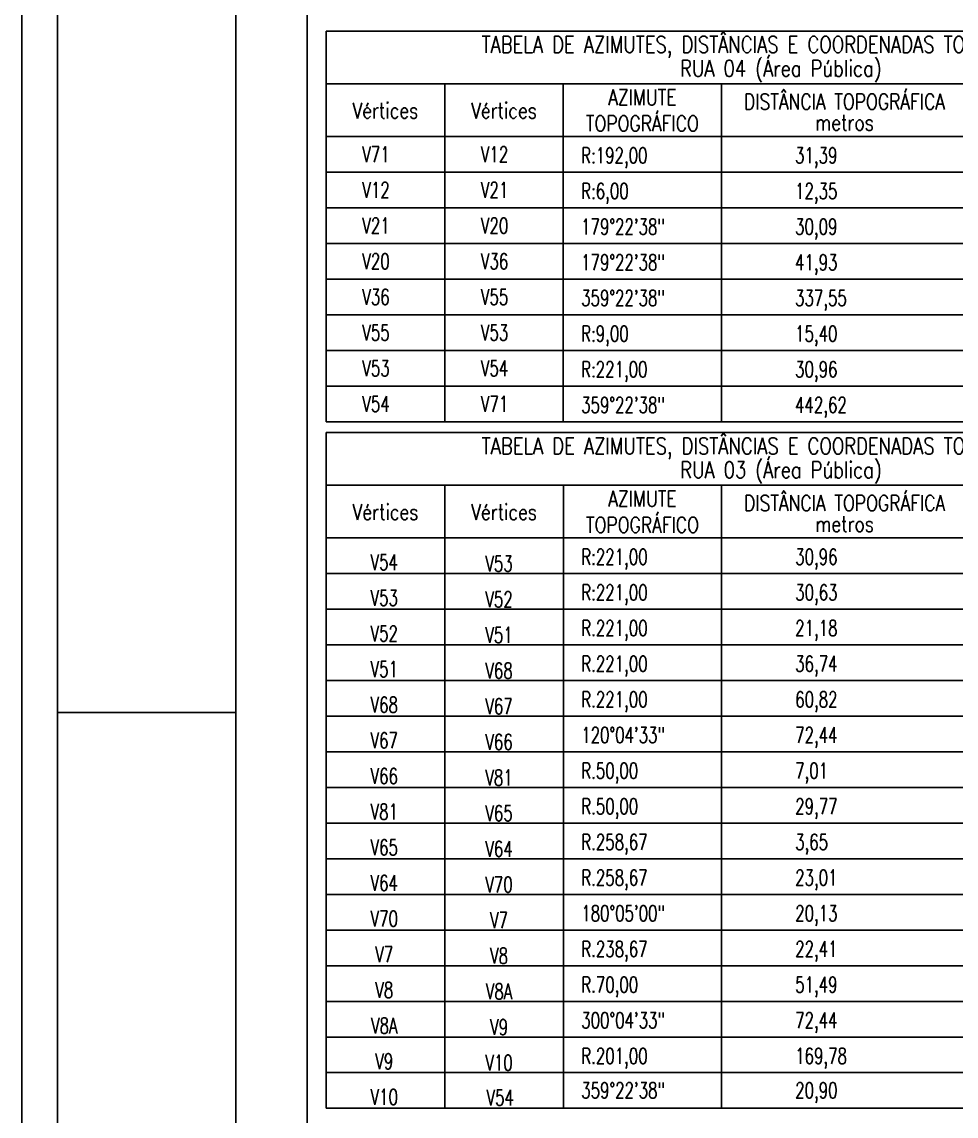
# Model space of a CAD drawing. Header units: millimetres. Extents: x 138869 to 139962, y 254956 to 255969.
# Drawn here: x 138869.5 to 139000.5, y 255053.3 to 255206.8 of the extents above; entities that cross this region are included whole.
import ezdxf
from ezdxf.enums import TextEntityAlignment as Align

# ---------------------------------------------------------------- set-up
doc = ezdxf.new("R2010")
doc.units = ezdxf.units.MM
doc.layers.add('SELO', color=7, linetype='Continuous')
doc.layers.add('Tabela', color=7, linetype='Continuous')
doc.styles.add('STYLE1', font='simplex.shx', dxfattribs={"width": 0.8, "height": 1.5})
doc.styles.add('STYLE2', font='simplex.shx', dxfattribs={"width": 0.8, "height": 2.5})

msp = doc.modelspace()

# ---------------------------------------------------------------- linework, layer by layer
at = {"layer": 'SELO'}
for p, q in [((138869.489, 254956.384), (138869.489, 255745.007)), ((138899.489, 254961.384), (138899.489, 255740.007)), ((138874.489, 254961.384), (138874.489, 255258.384)), ((138899.489, 255109.884), (138874.489, 255109.884))]:
    msp.add_line(p, q, dxfattribs=at)
at = {"layer": 'SELO', "color": 8}
msp.add_line((138909.489, 254971.384), (138909.489, 255730.007), dxfattribs=at)
at = {"layer": 'Tabela', "color": 3}
for p, q in [((138912.153, 255205.467), (138912.153, 255150.683)), ((138912.153, 255205.467), (139037.817, 255205.467)), ((138912.153, 255198.075), (139037.817, 255198.075)), ((138928.785, 255198.075), (138928.785, 255150.683)), ((138945.417, 255198.075), (138945.417, 255150.683)), ((138967.593, 255198.075), (138967.593, 255150.683)), ((138912.153, 255190.683), (139037.817, 255190.683)), ((138912.153, 255190.683), (139037.817, 255190.683)), ((138912.153, 255150.683), (139037.817, 255150.683)), ((138912.167, 255149.165), (138912.167, 255054.381)), ((138912.167, 255149.165), (139037.831, 255149.165)), ((138912.167, 255141.773), (139037.831, 255141.773)), ((138928.799, 255141.773), (138928.799, 255054.381)), ((138945.431, 255141.773), (138945.431, 255054.381)), ((138967.607, 255141.773), (138967.607, 255054.381)), ((138912.167, 255134.381), (139037.831, 255134.381)), ((138912.167, 255134.381), (139037.831, 255134.381)), ((138912.167, 255054.381), (139037.831, 255054.381))]:
    msp.add_line(p, q, dxfattribs=at)
at = {"layer": 'Tabela', "color": 1}
for p, q in [((138912.153, 255185.683), (139037.817, 255185.683)), ((138912.153, 255180.683), (139037.817, 255180.683)), ((138912.153, 255175.683), (139037.817, 255175.683)), ((138912.153, 255170.683), (139037.817, 255170.683)), ((138912.153, 255165.683), (139037.817, 255165.683)), ((138912.153, 255160.683), (139037.817, 255160.683)), ((138912.153, 255155.683), (139037.817, 255155.683)), ((138912.167, 255129.381), (139037.831, 255129.381)), ((138912.167, 255124.381), (139037.831, 255124.381)), ((138912.167, 255119.381), (139037.831, 255119.381)), ((138912.167, 255114.381), (139037.831, 255114.381)), ((138912.167, 255109.381), (139037.831, 255109.381)), ((138912.167, 255104.381), (139037.831, 255104.381)), ((138912.167, 255099.381), (139037.831, 255099.381)), ((138912.167, 255094.381), (139037.831, 255094.381)), ((138912.167, 255089.381), (139037.831, 255089.381)), ((138912.167, 255084.381), (139037.831, 255084.381)), ((138912.167, 255079.381), (139037.831, 255079.381)), ((138912.167, 255074.381), (139037.831, 255074.381)), ((138912.167, 255069.381), (139037.831, 255069.381)), ((138912.167, 255064.381), (139037.831, 255064.381)), ((138912.167, 255059.381), (139037.831, 255059.381))]:
    msp.add_line(p, q, dxfattribs=at)

# ---------------------------------------------------------------- texts
at = {"layer": 'Tabela', "color": 5, "style": 'STYLE2', "width": 0.8}
for s, p in [('TABELA DE AZIMUTES, DISTÂNCIAS E COORDENADAS TOPOGRÁFICAS ', (138975.932, 255203.619)), ('RUA 04 (Área Pública)', (138975.932, 255200.236)), ('TABELA DE AZIMUTES, DISTÂNCIAS E COORDENADAS TOPOGRÁFICAS ', (138975.946, 255147.317)), ('RUA 03 (Área Pública)', (138975.946, 255143.934))]:
    msp.add_text(s, height=2.31, dxfattribs=at).set_placement(p, align=Align.MIDDLE)
at = {"layer": 'Tabela', "color": 4, "style": 'STYLE1', "width": 0.8}
for s, p in [('AZIMUTE', (138956.505, 255196.181)), ('DISTÂNCIA TOPOGRÁFICA', (138984.849, 255195.937)), ('Vértices', (138920.469, 255194.379)), ('Vértices', (138937.101, 255194.379)), ('TOPOGRÁFICO', (138956.505, 255192.881)), ('metros', (138984.849, 255192.637)), ('AZIMUTE', (138956.519, 255139.88)), ('DISTÂNCIA TOPOGRÁFICA', (138984.863, 255139.635)), ('Vértices', (138920.483, 255138.077)), ('Vértices', (138937.115, 255138.077)), ('TOPOGRÁFICO', (138956.519, 255136.58)), ('metros', (138984.863, 255136.335))]:
    msp.add_text(s, height=2.2, dxfattribs=at).set_placement(p, align=Align.MIDDLE)
at = {"layer": 'Tabela', "style": 'STYLE1', "width": 0.7}
for s, p in [('V71', (138919.153, 255188.183)), ('V12', (138935.785, 255188.183)), ('V12', (138919.153, 255183.183)), ('V21', (138935.785, 255183.183)), ('V21', (138919.153, 255178.183)), ('V20', (138935.785, 255178.183)), ('V20', (138919.153, 255173.183)), ('V36', (138935.785, 255173.183)), ('V36', (138919.153, 255168.183)), ('V55', (138935.785, 255168.183)), ('V55', (138919.153, 255163.183)), ('V53', (138935.785, 255163.183)), ('V53', (138919.153, 255158.183)), ('V54', (138935.785, 255158.183)), ('V54', (138919.153, 255153.183)), ('V71', (138935.785, 255153.183)), ('V54', (138920.313, 255130.975)), ('V53', (138936.409, 255130.769)), ('V53', (138920.313, 255125.975)), ('V52', (138936.409, 255125.769)), ('V52', (138920.313, 255120.975)), ('V51', (138936.409, 255120.769)), ('V51', (138920.313, 255115.975)), ('V68', (138936.409, 255115.769)), ('V68', (138920.313, 255110.975)), ('V67', (138936.409, 255110.769)), ('V67', (138920.313, 255105.975)), ('V66', (138936.409, 255105.769)), ('V66', (138920.313, 255100.975)), ('V81', (138936.409, 255100.769)), ('V81', (138920.313, 255095.975)), ('V65', (138936.409, 255095.769)), ('V65', (138920.313, 255090.975)), ('V64', (138936.409, 255090.769)), ('V64', (138920.313, 255085.975)), ('V70', (138936.409, 255085.769)), ('V70', (138920.313, 255080.975)), ('V7', (138936.409, 255080.769)), ('V7', (138920.313, 255075.975)), ('V8', (138936.409, 255075.769)), ('V8', (138920.313, 255070.975)), ('V8A', (138936.409, 255070.769)), ('V8A', (138920.313, 255065.975)), ('V9', (138936.409, 255065.769)), ('V9', (138920.313, 255060.975)), ('V10', (138936.409, 255060.769)), ('V10', (138920.313, 255055.975)), ('V54', (138936.578, 255055.875))]:
    msp.add_text(s, height=2.2, dxfattribs=at).set_placement(p, align=Align.MIDDLE)
for s, p in [('R:192,00', (138947.917, 255186.933)), ('31,39', (138977.917, 255186.933)), ('R:6,00', (138947.917, 255181.933)), ('12,35', (138977.917, 255181.933)), ('179°22\'38"', (138947.917, 255176.933)), ('30,09', (138977.917, 255176.933)), ('179°22\'38"', (138947.917, 255171.933)), ('41,93', (138977.917, 255171.933)), ('359%%D22\'38"', (138947.917, 255166.933)), ('337,55', (138977.917, 255166.933)), ('R:9,00', (138947.917, 255161.933)), ('15,40', (138977.917, 255161.933)), ('R:221,00', (138947.917, 255156.933)), ('30,96', (138977.917, 255156.933)), ('359°22\'38"', (138947.917, 255151.933)), ('442,62', (138977.917, 255151.933)), ('R:221,00', (138947.931, 255130.631)), ('30,96', (138977.931, 255130.631)), ('R:221,00', (138947.931, 255125.631)), ('30,63', (138977.931, 255125.631)), ('R.221,00', (138947.931, 255120.631)), ('21,18', (138977.931, 255120.631)), ('R.221,00 ', (138947.931, 255115.631)), ('36,74', (138977.931, 255115.631)), ('R.221,00 ', (138947.931, 255110.631)), ('60,82', (138977.931, 255110.631)), ('120%%D04\'33"', (138947.931, 255105.631)), ('72,44', (138977.931, 255105.631)), ('R.50,00', (138947.931, 255100.631)), ('7,01', (138977.931, 255100.631)), ('R.50,00 ', (138947.931, 255095.631)), ('29,77', (138977.931, 255095.631)), ('R.258,67 ', (138947.931, 255090.631)), ('3,65 ', (138977.931, 255090.631)), ('R.258,67 ', (138947.931, 255085.631)), ('23,01 ', (138977.931, 255085.631)), ('180°05\'00"', (138947.931, 255080.631)), ('20,13', (138977.931, 255080.631)), ('R.238,67', (138947.931, 255075.631)), ('22,41', (138977.931, 255075.631)), ('R.70,00', (138947.931, 255070.631)), ('51,49', (138977.931, 255070.631)), ('300°04\'33"', (138947.931, 255065.631)), ('72,44', (138977.931, 255065.631)), ('R.201,00', (138947.931, 255060.631)), ('169,78', (138977.931, 255060.631)), ('359°22\'38"', (138947.931, 255055.803)), ('20,90', (138977.931, 255055.803))]:
    msp.add_text(s, height=2.2, dxfattribs=at).set_placement(p)

doc.saveas('drawing.dxf')
